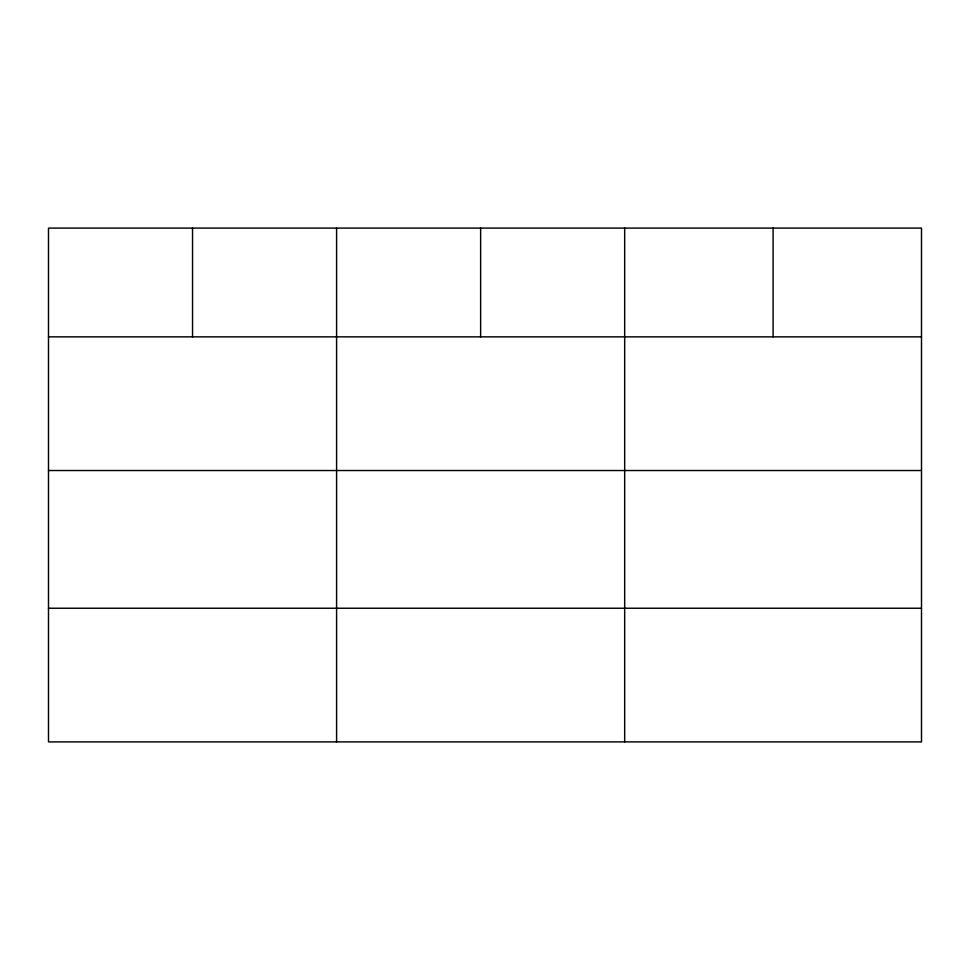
<?xml version="1.0" encoding="UTF-8"?>
<svg xmlns="http://www.w3.org/2000/svg" width="970" height="970" viewBox="0 0 970 970"><rect width="100%" height="100%" fill="white"/><g stroke="black" fill="none" stroke-linecap="round" stroke-linejoin="round"><path stroke-width="1.45" d="M921.5 470.523L921.5 228.095L48.5 228.095L48.5 741.904L921.5 741.904L921.5 470.523L48.5 470.523M48.5 336.857L921.5 336.857M48.5 608.238L921.5 608.238M773.09 228.095L773.09 336.857M624.68 228.095L624.68 741.904M480.635 228.095L480.635 336.857M336.59 228.095L336.59 741.904M192.545 228.095L192.545 336.857"/></g></svg>
